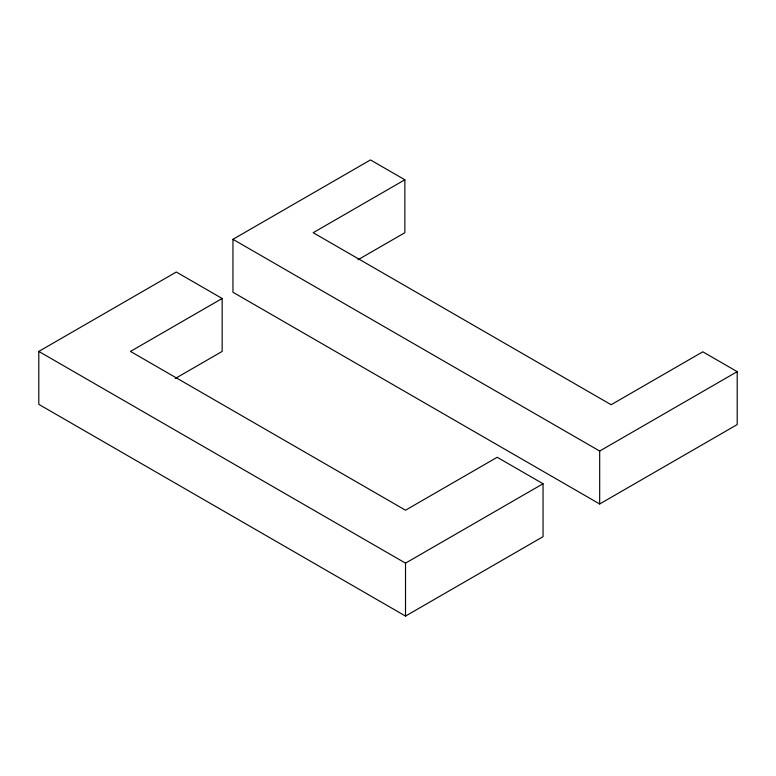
<?xml version="1.0" encoding="UTF-8"?>
<svg xmlns="http://www.w3.org/2000/svg" width="776" height="776" viewBox="0 0 776 776"><rect width="100%" height="100%" fill="white"/><g stroke="black" fill="none" stroke-linecap="round" stroke-linejoin="round"><path stroke-width="1.16" d="M222.159 298.488L130.484 351.421L405.518 510.21L497.203 457.277L543.045 483.749L543.045 536.682L405.518 616.076L38.8 404.354L38.8 351.421L176.317 272.017L222.159 298.488L222.159 351.421L175.279 378.484M404.859 179.77L313.174 232.703L611.139 404.733L702.823 351.8L737.2 371.646L737.2 424.579L599.683 503.983L232.955 292.251L232.955 239.318L370.482 159.924L404.859 179.77L404.859 232.703L357.978 259.776M38.8 351.421L405.518 563.143L543.045 483.749M232.955 239.318L599.683 451.05L737.2 371.646M599.683 451.05L599.683 503.983M405.518 563.143L405.518 616.076"/></g></svg>
